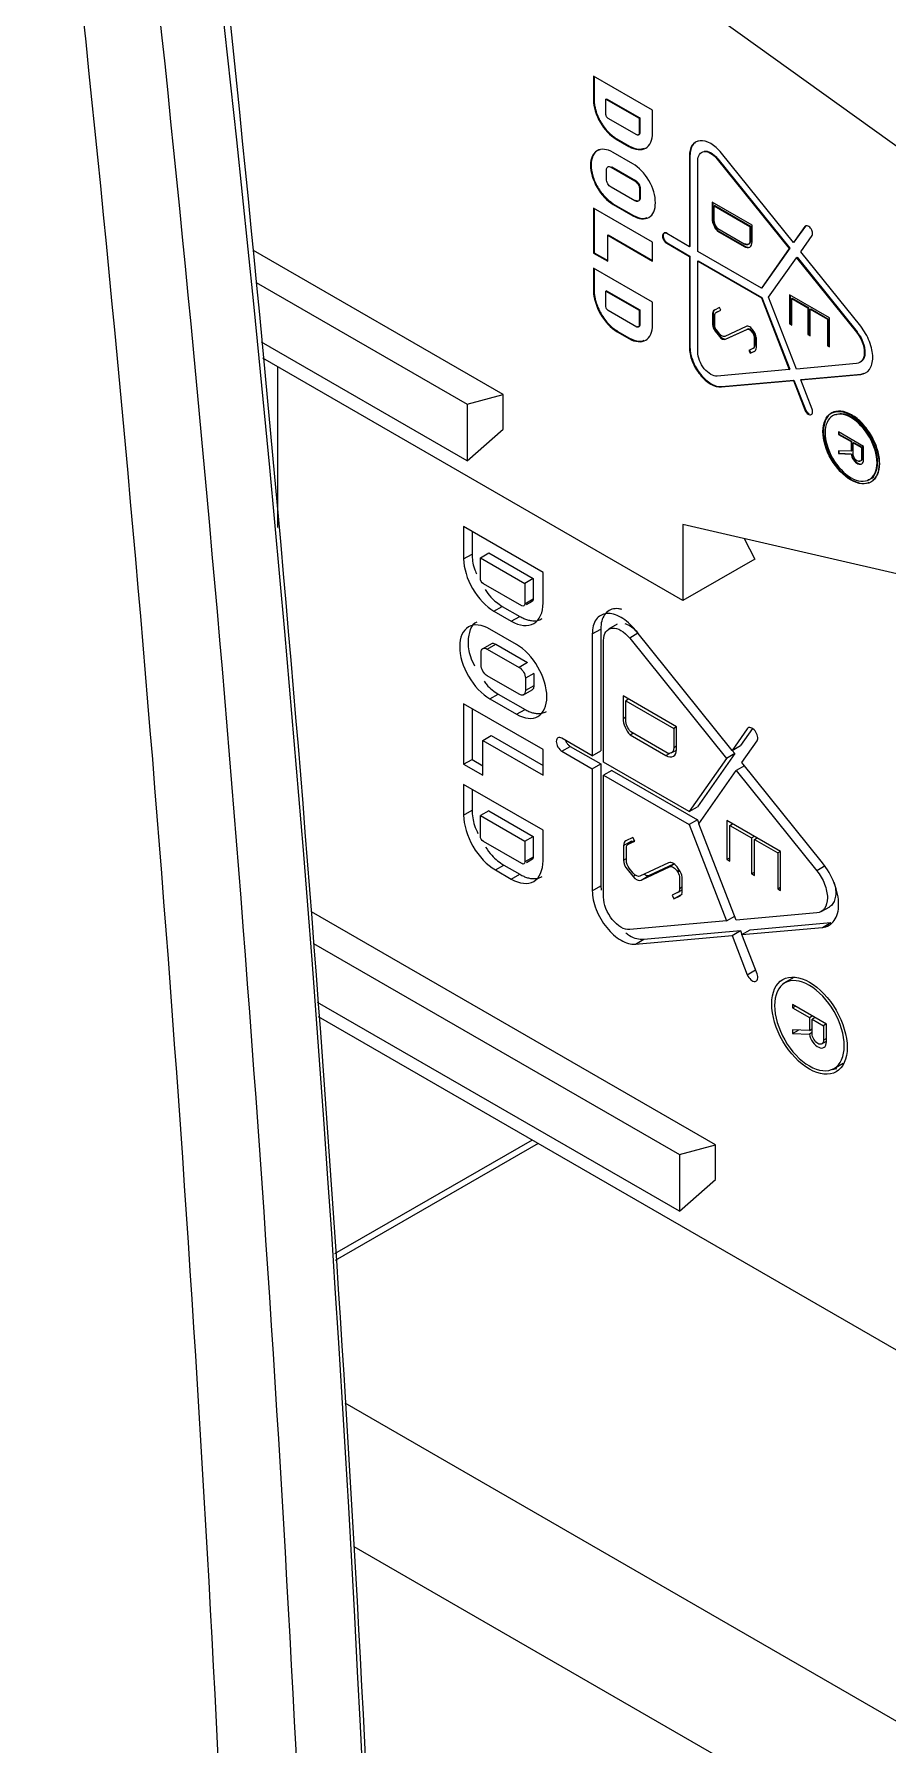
# Model space of a CAD drawing. Header units: millimetres. Extents: x 0 to 432, y 0 to 279.
# Drawn here: x 380.71 to 390.78, y 219.32 to 239.52 of the extents above; entities that cross this region are included whole.
import ezdxf

# ---------------------------------------------------------------- set-up
doc = ezdxf.new("R2010")
doc.units = ezdxf.units.MM

msp = doc.modelspace()

# ---------------------------------------------------------------- linework, layer by layer
for p, q in [((386.878, 241.08), (391.192, 237.979)), ((388.005, 238.624), (387.307, 239.027)), ((387.307, 239.027), (387.307, 238.744)), ((387.315, 239.023), (387.315, 238.748)), ((387.307, 238.744), (387.315, 238.748)), ((387.454, 238.753), (387.461, 238.758)), ((387.454, 238.753), (387.845, 238.528)), ((387.454, 238.572), (387.454, 238.753)), ((387.461, 238.758), (387.852, 238.532)), ((388.005, 238.356), (388.005, 238.624)), ((387.818, 238.331), (387.48, 238.526)), ((387.852, 238.532), (387.845, 238.528)), ((387.845, 238.528), (387.845, 238.346)), ((387.852, 238.35), (387.845, 238.346)), ((387.852, 238.532), (387.852, 238.35)), ((387.573, 238.283), (387.581, 238.287)), ((387.573, 238.283), (387.726, 238.195)), ((387.581, 238.287), (387.733, 238.199)), ((387.726, 238.195), (387.733, 238.199)), ((387.515, 237.951), (387.522, 237.955)), ((387.515, 237.951), (387.795, 237.789)), ((387.522, 237.955), (387.802, 237.793)), ((387.772, 237.991), (387.538, 238.126)), ((388.438, 238.083), (388.445, 238.088)), ((388.438, 238.083), (388.438, 237.012)), ((388.445, 238.088), (388.445, 237.016)), ((388.537, 236.955), (388.537, 238.026)), ((388.773, 238.051), (388.766, 238.047)), ((388.766, 238.047), (389.617, 236.989)), ((388.773, 238.051), (389.624, 236.993)), ((389.666, 237.06), (388.816, 238.117)), ((387.46, 237.81), (387.46, 237.919)), ((387.802, 237.793), (387.795, 237.789)), ((387.795, 237.553), (387.515, 237.714)), ((387.858, 237.697), (387.85, 237.693)), ((387.85, 237.693), (387.85, 237.585)), ((387.858, 237.589), (387.85, 237.585)), ((387.858, 237.697), (387.858, 237.589)), ((389.178, 237.266), (388.708, 237.538)), ((388.708, 237.538), (388.708, 237.339)), ((388.715, 237.534), (388.715, 237.343)), ((388.005, 237.065), (387.307, 237.468)), ((387.307, 237.468), (387.307, 236.937)), ((387.315, 237.464), (387.315, 236.941)), ((387.538, 237.512), (387.545, 237.516)), ((387.538, 237.512), (387.772, 237.377)), ((387.545, 237.516), (387.78, 237.381)), ((387.772, 237.377), (387.78, 237.381)), ((388.708, 237.339), (388.715, 237.343)), ((388.739, 237.499), (388.732, 237.495)), ((388.732, 237.325), (388.732, 237.495)), ((388.732, 237.495), (389.153, 237.252)), ((388.739, 237.499), (389.16, 237.256)), ((387.475, 237.147), (387.482, 237.151)), ((387.475, 236.84), (387.475, 237.147)), ((387.475, 237.147), (388.005, 236.841)), ((387.482, 237.151), (388.005, 236.849)), ((388.438, 237.012), (388.171, 237.166)), ((388.77, 237.196), (388.777, 237.2)), ((388.77, 237.196), (389.084, 237.014)), ((389.084, 237.042), (388.775, 237.221)), ((388.777, 237.2), (389.092, 237.018)), ((389.16, 237.256), (389.153, 237.252)), ((389.153, 237.252), (389.153, 237.082)), ((389.16, 237.256), (389.16, 237.086)), ((389.178, 237.068), (389.178, 237.266)), ((389.8, 237.25), (389.666, 237.06)), ((389.807, 237.254), (389.673, 237.064)), ((389.752, 236.953), (389.886, 237.143)), ((389.8, 237.25), (389.807, 237.254)), ((386.242, 235.266), (383.295, 236.967)), ((387.307, 236.937), (387.315, 236.941)), ((387.307, 236.937), (387.475, 236.84)), ((387.315, 236.941), (387.475, 236.848)), ((388.005, 236.841), (388.005, 237.065)), ((388.171, 237.052), (388.178, 237.056)), ((388.171, 237.052), (388.438, 236.898)), ((388.178, 237.056), (388.445, 236.902)), ((388.438, 237.012), (388.445, 237.016)), ((389.288, 236.521), (388.537, 236.955)), ((389.084, 237.014), (389.092, 237.018)), ((389.16, 237.086), (389.153, 237.082)), ((389.617, 236.989), (389.288, 236.521)), ((389.624, 236.993), (389.295, 236.525)), ((389.624, 236.993), (389.617, 236.989)), ((389.666, 237.06), (389.673, 237.064)), ((390.46, 236.072), (389.752, 236.953)), ((388.005, 236.357), (387.307, 236.76)), ((387.307, 236.76), (387.307, 236.491)), ((387.315, 236.755), (387.315, 236.495)), ((388.438, 236.898), (388.445, 236.902)), ((388.438, 236.898), (388.438, 235.826)), ((388.445, 236.902), (388.445, 235.83)), ((388.544, 236.844), (388.537, 236.84)), ((388.537, 235.769), (388.537, 236.84)), ((388.537, 236.84), (389.288, 236.407)), ((388.544, 236.844), (389.295, 236.411)), ((389.373, 236.415), (389.702, 236.882)), ((389.709, 236.887), (389.702, 236.882)), ((389.702, 236.882), (390.411, 236.001)), ((389.709, 236.887), (390.418, 236.005)), ((383.328, 236.589), (385.818, 235.152)), ((389.288, 236.521), (389.295, 236.525)), ((387.307, 236.491), (387.315, 236.495)), ((387.461, 236.49), (387.454, 236.486)), ((387.454, 236.304), (387.454, 236.486)), ((387.454, 236.486), (387.845, 236.261)), ((387.461, 236.49), (387.852, 236.265)), ((388.005, 236.089), (388.005, 236.357)), ((389.295, 236.411), (389.288, 236.407)), ((389.288, 236.407), (389.617, 235.56)), ((389.295, 236.411), (389.624, 235.564)), ((389.702, 235.567), (389.373, 236.415)), ((390.092, 236.172), (389.621, 236.443)), ((389.621, 236.443), (389.621, 236.1)), ((389.628, 236.439), (389.628, 236.104)), ((389.646, 236.4), (389.653, 236.404)), ((389.646, 236.086), (389.646, 236.4)), ((389.646, 236.4), (389.838, 236.289)), ((389.653, 236.404), (389.845, 236.294)), ((387.818, 236.063), (387.48, 236.258)), ((387.845, 236.261), (387.852, 236.265)), ((387.845, 236.261), (387.845, 236.079)), ((387.852, 236.265), (387.852, 236.083)), ((388.712, 236.222), (388.719, 236.226)), ((388.712, 236.222), (388.712, 236.094)), ((388.719, 236.226), (388.719, 236.099)), ((388.794, 236.292), (388.733, 236.263)), ((388.737, 236.088), (388.737, 236.201)), ((388.753, 236.234), (388.81, 236.261)), ((388.753, 236.234), (388.76, 236.239)), ((388.76, 236.239), (388.81, 236.262)), ((388.81, 236.261), (388.794, 236.292)), ((389.838, 236.289), (389.845, 236.294)), ((389.838, 236.289), (389.838, 235.975)), ((389.845, 236.294), (389.845, 235.979)), ((389.863, 236.275), (389.87, 236.279)), ((389.863, 236.275), (390.067, 236.157)), ((389.863, 235.961), (389.863, 236.275)), ((389.87, 236.279), (390.074, 236.161)), ((390.074, 236.161), (390.067, 236.157)), ((390.067, 236.157), (390.067, 235.843)), ((390.074, 236.161), (390.074, 235.847)), ((390.092, 235.829), (390.092, 236.172)), ((387.586, 236.008), (387.594, 236.012)), ((387.586, 236.008), (387.726, 235.927)), ((387.594, 236.012), (387.733, 235.932)), ((387.726, 235.927), (387.733, 235.932)), ((387.852, 236.083), (387.845, 236.079)), ((388.712, 236.094), (388.719, 236.099)), ((388.743, 236.015), (388.75, 236.019)), ((388.743, 236.015), (388.793, 235.952)), ((388.75, 236.019), (388.8, 235.956)), ((388.798, 235.98), (388.762, 236.025)), ((388.793, 235.952), (388.8, 235.956)), ((389.109, 236.07), (388.856, 235.953)), ((388.866, 235.919), (389.117, 236.035)), ((388.866, 235.919), (388.873, 235.923)), ((388.873, 235.923), (389.124, 236.04)), ((389.124, 236.04), (389.117, 236.035)), ((389.184, 235.996), (389.191, 236)), ((389.184, 235.996), (389.188, 235.989)), ((389.195, 235.993), (389.188, 235.989)), ((389.191, 236), (389.195, 235.993)), ((389.209, 235.993), (389.192, 236.021)), ((389.204, 235.938), (389.211, 235.942)), ((389.204, 235.938), (389.204, 235.841)), ((389.211, 235.942), (389.211, 235.846)), ((389.229, 235.821), (389.229, 235.93)), ((389.621, 236.1), (389.628, 236.104)), ((389.621, 236.1), (389.646, 236.086)), ((389.628, 236.104), (389.646, 236.094)), ((389.838, 235.975), (389.845, 235.979)), ((389.838, 235.975), (389.863, 235.961)), ((389.845, 235.979), (389.863, 235.969)), ((390.418, 236.005), (390.411, 236.001)), ((385.818, 234.483), (383.39, 235.884)), ((388.438, 235.826), (388.445, 235.83)), ((389.188, 235.809), (389.139, 235.785)), ((389.139, 235.785), (389.156, 235.754)), ((389.147, 235.789), (389.163, 235.758)), ((389.156, 235.754), (389.209, 235.78)), ((389.156, 235.754), (389.163, 235.758)), ((389.163, 235.758), (389.216, 235.784)), ((389.211, 235.846), (389.204, 235.841)), ((389.209, 235.78), (389.216, 235.784)), ((390.067, 235.843), (390.074, 235.847)), ((390.067, 235.843), (390.092, 235.829)), ((390.074, 235.847), (390.092, 235.837)), ((388.363, 232.833), (383.407, 235.695)), ((383.583, 233.696), (383.583, 235.593)), ((389.617, 235.56), (388.766, 235.484)), ((389.617, 235.56), (389.624, 235.564)), ((390.411, 235.631), (389.702, 235.567)), ((390.467, 235.507), (390.502, 235.518)), ((388.816, 235.356), (389.666, 235.432)), ((388.816, 235.356), (388.823, 235.36)), ((388.823, 235.36), (389.673, 235.436)), ((389.666, 235.432), (389.673, 235.436)), ((389.666, 235.432), (389.8, 235.087)), ((389.673, 235.436), (389.807, 235.091)), ((389.752, 235.44), (390.46, 235.503)), ((389.752, 235.44), (389.759, 235.444)), ((389.886, 235.095), (389.752, 235.44)), ((389.759, 235.444), (390.467, 235.507)), ((390.46, 235.503), (390.467, 235.507)), ((385.818, 235.152), (386.242, 235.266)), ((385.818, 235.152), (385.818, 234.483)), ((386.242, 234.859), (386.242, 235.266)), ((389.8, 235.087), (389.807, 235.091)), ((385.818, 234.483), (386.242, 234.859)), ((390.494, 234.653), (390.197, 234.824)), ((390.197, 234.824), (390.197, 234.796)), ((390.197, 234.796), (390.204, 234.8)), ((390.197, 234.796), (390.346, 234.71)), ((390.204, 234.82), (390.204, 234.8)), ((390.204, 234.8), (390.353, 234.714)), ((390.346, 234.71), (390.353, 234.714)), ((390.346, 234.71), (390.346, 234.596)), ((390.353, 234.714), (390.353, 234.6)), ((390.377, 234.7), (390.37, 234.696)), ((390.377, 234.7), (390.476, 234.643)), ((390.346, 234.596), (390.197, 234.602)), ((390.197, 234.602), (390.197, 234.57)), ((390.197, 234.57), (390.204, 234.574)), ((390.197, 234.57), (390.346, 234.564)), ((390.204, 234.601), (390.204, 234.574)), ((390.204, 234.574), (390.353, 234.568)), ((390.346, 234.596), (390.353, 234.6)), ((390.353, 234.568), (390.346, 234.564)), ((390.37, 234.568), (390.37, 234.696)), ((390.37, 234.696), (390.469, 234.639)), ((390.476, 234.643), (390.469, 234.639)), ((390.469, 234.639), (390.469, 234.511)), ((390.476, 234.515), (390.469, 234.511)), ((390.476, 234.643), (390.476, 234.515)), ((390.494, 234.496), (390.494, 234.653)), ((386.712, 233.166), (385.775, 233.707)), ((385.775, 233.707), (385.775, 233.326)), ((391.192, 233.08), (388.363, 233.732)), ((388.363, 233.732), (388.363, 232.833)), ((385.874, 233.649), (385.874, 233.383)), ((389.084, 233.565), (389.212, 233.323)), ((385.775, 233.326), (385.874, 233.383)), ((385.972, 233.339), (386.071, 233.396)), ((385.972, 233.339), (386.497, 233.036)), ((385.972, 233.095), (385.972, 233.339)), ((386.071, 233.396), (386.596, 233.094)), ((389.212, 233.323), (388.363, 232.833)), ((386.596, 233.094), (386.497, 233.036)), ((386.596, 233.094), (386.596, 232.849)), ((386.712, 232.805), (386.712, 233.166)), ((386.461, 232.772), (386.008, 233.033)), ((386.497, 233.036), (386.497, 232.792)), ((386.132, 232.708), (386.231, 232.765)), ((386.132, 232.708), (386.337, 232.589)), ((386.231, 232.765), (386.436, 232.646)), ((386.596, 232.849), (386.497, 232.792)), ((386.517, 232.787), (386.586, 232.827)), ((386.4, 232.315), (386.085, 232.497)), ((386.337, 232.589), (386.436, 232.646)), ((387.293, 232.44), (387.392, 232.497)), ((387.392, 232.497), (387.392, 231.058)), ((387.586, 232.553), (387.486, 232.495)), ((388.943, 231.065), (387.801, 232.485)), ((386.102, 232.324), (386, 232.265)), ((386.054, 232.261), (386.153, 232.318)), ((386.153, 232.318), (386.529, 232.101)), ((387.293, 232.44), (387.293, 231.001)), ((387.426, 230.924), (387.426, 232.363)), ((387.832, 232.447), (387.734, 232.39)), ((387.734, 232.39), (388.876, 230.97)), ((385.98, 232.072), (385.98, 232.218)), ((386.054, 232.261), (386.43, 232.044)), ((386.529, 232.101), (386.43, 232.044)), ((386.43, 231.727), (386.054, 231.944)), ((386.603, 231.973), (386.504, 231.916)), ((386.504, 231.916), (386.504, 231.77)), ((386.603, 231.973), (386.603, 231.827)), ((386.085, 231.673), (386.184, 231.73)), ((386.085, 231.673), (386.4, 231.491)), ((386.184, 231.73), (386.499, 231.548)), ((386.481, 231.721), (386.583, 231.78)), ((386.603, 231.827), (386.504, 231.77)), ((388.287, 231.343), (387.656, 231.707)), ((387.656, 231.707), (387.656, 231.44)), ((386.712, 231.073), (385.775, 231.613)), ((385.775, 231.613), (385.775, 230.9)), ((385.874, 231.556), (385.874, 230.957)), ((386.4, 231.491), (386.499, 231.548)), ((387.722, 231.669), (387.689, 231.649)), ((387.689, 231.421), (387.689, 231.649)), ((387.689, 231.649), (388.254, 231.323)), ((387.656, 231.44), (387.689, 231.459)), ((388.162, 231.042), (387.746, 231.282)), ((388.287, 231.343), (388.254, 231.323)), ((388.254, 231.323), (388.254, 231.095)), ((388.287, 231.076), (388.287, 231.343)), ((389.122, 231.32), (388.943, 231.065)), ((389.183, 231.323), (389.041, 231.122)), ((386, 231.182), (386.099, 231.239)), ((386, 230.77), (386, 231.182)), ((386, 231.182), (386.712, 230.771)), ((386.099, 231.239), (386.712, 230.886)), ((386.712, 230.771), (386.712, 231.073)), ((387.293, 231.001), (386.934, 231.208)), ((386.934, 231.054), (387.033, 231.111)), ((387.033, 231.111), (387.392, 230.904)), ((387.739, 231.247), (387.772, 231.266)), ((387.739, 231.247), (388.162, 231.003)), ((388.225, 231.034), (388.286, 231.069)), ((388.287, 231.114), (388.254, 231.095)), ((388.943, 231.065), (389.041, 231.122)), ((388.944, 231.065), (388.975, 231.027)), ((389.058, 230.921), (389.237, 231.177)), ((385.775, 230.9), (385.874, 230.957)), ((385.775, 230.9), (386, 230.77)), ((385.874, 230.957), (386, 230.884)), ((386.934, 231.054), (387.293, 230.847)), ((387.293, 231.001), (387.392, 231.058)), ((387.293, 230.847), (387.392, 230.904)), ((387.392, 230.904), (387.392, 229.465)), ((388.435, 230.342), (387.426, 230.924)), ((388.162, 231.003), (388.212, 231.032)), ((388.876, 230.97), (388.435, 230.342)), ((388.975, 231.027), (388.533, 230.399)), ((388.975, 231.027), (388.876, 230.97)), ((389.089, 230.883), (388.991, 230.827)), ((390.009, 229.738), (389.058, 230.921)), ((386.712, 230.121), (385.775, 230.662)), ((385.775, 230.662), (385.775, 230.301)), ((387.293, 230.847), (387.293, 229.408)), ((387.525, 230.827), (387.426, 230.77)), ((387.426, 229.331), (387.426, 230.77)), ((387.426, 230.77), (388.435, 230.188)), ((387.525, 230.827), (388.533, 230.245)), ((388.55, 230.199), (388.991, 230.827)), ((388.991, 230.827), (389.942, 229.644)), ((385.874, 230.605), (385.874, 230.359)), ((385.775, 230.301), (385.874, 230.359)), ((386.071, 230.352), (385.972, 230.295)), ((385.972, 230.05), (385.972, 230.295)), ((385.972, 230.295), (386.497, 229.992)), ((386.071, 230.352), (386.596, 230.049)), ((388.435, 230.342), (388.533, 230.399)), ((386.712, 229.761), (386.712, 230.121)), ((388.533, 230.245), (388.435, 230.188)), ((388.435, 230.188), (388.876, 229.05)), ((388.533, 230.245), (388.551, 230.2)), ((388.991, 229.061), (388.55, 230.199)), ((389.514, 229.872), (388.882, 230.237)), ((388.882, 230.237), (388.882, 229.777)), ((388.915, 230.179), (388.948, 230.199)), ((388.915, 229.757), (388.915, 230.179)), ((388.915, 230.179), (389.173, 230.031)), ((386.461, 229.727), (386.008, 229.988)), ((386.497, 229.992), (386.596, 230.049)), ((386.497, 229.992), (386.497, 229.747)), ((386.596, 230.049), (386.596, 229.805)), ((387.662, 229.94), (387.76, 229.997)), ((387.662, 229.94), (387.662, 229.769)), ((387.771, 230.034), (387.689, 229.995)), ((387.695, 229.761), (387.695, 229.912)), ((387.717, 229.957), (387.79, 229.999)), ((387.717, 229.957), (387.794, 229.992)), ((387.76, 229.997), (387.76, 229.982)), ((387.794, 229.992), (387.771, 230.034)), ((389.173, 230.031), (389.206, 230.05)), ((389.173, 230.031), (389.173, 229.608)), ((389.206, 230.011), (389.24, 230.031)), ((389.206, 230.011), (389.481, 229.853)), ((389.206, 229.589), (389.206, 230.011)), ((389.514, 229.872), (389.481, 229.853)), ((389.481, 229.853), (389.481, 229.431)), ((389.514, 229.412), (389.514, 229.872)), ((386.15, 229.653), (386.249, 229.71)), ((386.15, 229.653), (386.337, 229.544)), ((386.249, 229.71), (386.436, 229.602)), ((386.596, 229.805), (386.497, 229.747)), ((386.517, 229.742), (386.586, 229.782)), ((387.662, 229.769), (387.695, 229.788)), ((387.703, 229.662), (387.771, 229.578)), ((387.777, 229.614), (387.728, 229.675)), ((388.194, 229.736), (387.854, 229.579)), ((387.868, 229.533), (388.205, 229.689)), ((387.967, 229.59), (388.256, 229.724)), ((388.26, 229.721), (388.205, 229.689)), ((388.329, 229.633), (388.306, 229.67)), ((388.882, 229.777), (388.915, 229.796)), ((388.882, 229.777), (388.915, 229.757)), ((390.041, 229.701), (389.942, 229.644)), ((386.337, 229.544), (386.436, 229.602)), ((387.293, 229.408), (387.392, 229.465)), ((387.392, 229.465), (387.398, 229.413)), ((387.771, 229.578), (387.798, 229.593)), ((387.868, 229.533), (387.967, 229.59)), ((388.295, 229.637), (388.318, 229.65)), ((388.295, 229.637), (388.301, 229.627)), ((388.324, 229.64), (388.301, 229.627)), ((388.322, 229.558), (388.322, 229.429)), ((388.355, 229.401), (388.355, 229.548)), ((389.173, 229.608), (389.206, 229.628)), ((389.173, 229.608), (389.206, 229.589)), ((389.481, 229.431), (389.514, 229.45)), ((388.3, 229.385), (388.235, 229.353)), ((388.235, 229.353), (388.257, 229.312)), ((388.257, 229.312), (388.356, 229.369)), ((388.257, 229.312), (388.328, 229.346)), ((388.3, 229.385), (388.355, 229.416)), ((388.355, 229.448), (388.322, 229.429)), ((389.481, 229.431), (389.514, 229.412)), ((388.745, 226.406), (383.978, 229.158)), ((388.876, 229.05), (387.734, 228.948)), ((388.876, 229.05), (388.973, 229.107)), ((389.942, 229.146), (388.991, 229.061)), ((389.993, 229.161), (390.094, 229.219)), ((387.801, 228.777), (388.943, 228.879)), ((387.9, 228.834), (389.041, 228.936)), ((388.943, 228.879), (389.041, 228.936)), ((388.943, 228.879), (389.122, 228.416)), ((389.041, 228.936), (389.059, 228.89)), ((389.058, 228.889), (390.009, 228.974)), ((389.058, 228.889), (389.156, 228.946)), ((389.237, 228.426), (389.058, 228.889)), ((389.156, 228.946), (390.108, 229.031)), ((390.009, 228.974), (390.108, 229.031)), ((384.004, 228.785), (388.321, 226.293)), ((387.801, 228.777), (387.9, 228.834)), ((389.122, 228.416), (389.219, 228.472)), ((389.672, 228.381), (389.555, 228.314)), ((388.321, 225.623), (384.051, 228.088)), ((390.055, 227.833), (389.656, 228.063)), ((389.656, 228.063), (389.656, 228.025)), ((389.656, 228.025), (389.689, 228.044)), ((398.008, 219.867), (384.063, 227.918)), ((389.656, 228.025), (389.855, 227.91)), ((389.855, 227.91), (389.889, 227.929)), ((389.855, 227.91), (389.855, 227.756)), ((389.921, 227.91), (389.888, 227.891)), ((389.888, 227.718), (389.888, 227.891)), ((389.888, 227.891), (390.021, 227.814)), ((390.054, 227.834), (390.021, 227.814)), ((390.055, 227.622), (390.055, 227.833)), ((389.855, 227.756), (389.656, 227.764)), ((389.656, 227.764), (389.656, 227.722)), ((389.656, 227.722), (389.725, 227.761)), ((389.656, 227.722), (389.855, 227.714)), ((389.855, 227.756), (389.888, 227.775)), ((389.888, 227.733), (389.855, 227.714)), ((389.885, 227.774), (389.888, 227.774)), ((390.021, 227.814), (390.021, 227.642)), ((390.055, 227.661), (390.021, 227.642)), ((390, 227.598), (390.055, 227.63)), ((390.125, 227.297), (390.179, 227.308)), ((390.138, 227.304), (390.254, 227.371)), ((386.582, 226.464), (384.252, 225.119)), ((386.653, 226.422), (384.258, 225.04)), ((388.321, 226.293), (388.745, 226.406)), ((388.321, 226.293), (388.321, 225.623)), ((388.745, 225.999), (388.745, 226.406)), ((388.321, 225.623), (388.745, 225.999)), ((384.372, 223.359), (403.152, 212.517)), ((402.445, 211.293), (384.483, 221.662))]:
    msp.add_line(p, q)
msp.add_arc((55.8, 203.36), 329.154, 352.78216, 7.21784)
for points, knots in [([(380.708, 244.897), (382.433, 230.276), (383.3, 216.007), (383.3, 188.468), (382.433, 175.2), (380.708, 162.572)], [0, 0, 0, 0, 0.5, 0.5, 1, 1, 1, 1]), ([(381.642, 162.061), (383.373, 174.731), (384.244, 188.042), (384.244, 215.67), (383.373, 229.986), (381.642, 244.654)], [0, 0, 0, 0, 0.5, 0.5, 1, 1, 1, 1]), ([(382.452, 162.066), (384.185, 174.753), (385.057, 188.084), (385.057, 215.751), (384.185, 230.088), (382.452, 244.777)], [0, 0, 0, 0, 0.5, 0.5, 1, 1, 1, 1]), ([(387.307, 238.744), (387.307, 238.663), (387.336, 238.567), (387.435, 238.396), (387.504, 238.323), (387.573, 238.283)], [0, 0, 0, 0, 0.5, 0.5, 1, 1, 1, 1]), ([(387.315, 238.748), (387.315, 238.735), (387.316, 238.709), (387.322, 238.667), (387.34, 238.592), (387.377, 238.506), (387.433, 238.421), (387.481, 238.366), (387.53, 238.319), (387.564, 238.298), (387.581, 238.287)], [0, 0, 0, 0, 0.079707, 0.159443, 0.240461, 0.499378, 0.628029, 0.75968, 0.879115, 1, 1, 1, 1]), ([(387.726, 238.195), (387.799, 238.153), (387.872, 238.146), (387.975, 238.205), (388.005, 238.272), (388.005, 238.356)], [0, 0, 0, 0, 0.5, 0.5, 1, 1, 1, 1]), ([(387.852, 238.35), (387.851, 238.346), (387.851, 238.339), (387.844, 238.332), (387.836, 238.33), (387.829, 238.333), (387.825, 238.335)], [0, 0, 0, 0, 0.249339, 0.499529, 0.744372, 1, 1, 1, 1]), ([(387.538, 238.126), (387.468, 238.167), (387.399, 238.173), (387.301, 238.117), (387.272, 238.053), (387.272, 237.892), (387.301, 237.796), (387.399, 237.625), (387.468, 237.552), (387.538, 237.512)], [0, 0, 0, 0, 0.25, 0.25, 0.5, 0.5, 0.75, 0.75, 1, 1, 1, 1]), ([(387.383, 238.154), (387.374, 238.153), (387.335, 238.148), (387.294, 238.087), (387.272, 237.982), (387.293, 237.848), (387.352, 237.713), (387.441, 237.591), (387.51, 237.541), (387.545, 237.516)], [0, 0, 0, 0, 0.046996, 0.205829, 0.364663, 0.523497, 0.682333, 0.841167, 1, 1, 1, 1]), ([(387.733, 238.199), (387.77, 238.181), (387.834, 238.151), (387.884, 238.168), (387.905, 238.175)], [0, 0, 0, 0, 0.582103, 1, 1, 1, 1]), ([(388.816, 238.117), (388.778, 238.165), (388.734, 238.204), (388.646, 238.254), (388.602, 238.266), (388.526, 238.259), (388.494, 238.241), (388.45, 238.178), (388.438, 238.134), (388.438, 238.083)], [0, 0, 0, 0, 0.25, 0.25, 0.5, 0.5, 0.75, 0.75, 1, 1, 1, 1]), ([(388.543, 238.258), (388.535, 238.256), (388.509, 238.25), (388.477, 238.216), (388.45, 238.161), (388.447, 238.112), (388.445, 238.088)], [0, 0, 0, 0, 0.134649, 0.423103, 0.711555, 1, 1, 1, 1]), ([(388.537, 238.026), (388.537, 238.088), (388.567, 238.131), (388.66, 238.139), (388.72, 238.104), (388.766, 238.047)], [0, 0, 0, 0, 0.5, 0.5, 1, 1, 1, 1]), ([(388.613, 238.137), (388.616, 238.138), (388.628, 238.142), (388.657, 238.137), (388.697, 238.121), (388.737, 238.092), (388.761, 238.065), (388.773, 238.051)], [0, 0, 0, 0, 0.054615, 0.290965, 0.52731, 0.76365, 1, 1, 1, 1]), ([(387.46, 237.919), (387.46, 237.935), (387.466, 237.949), (387.486, 237.96), (387.5, 237.959), (387.515, 237.951)], [0, 0, 0, 0, 0.5, 0.5, 1, 1, 1, 1]), ([(387.772, 237.377), (387.842, 237.337), (387.911, 237.33), (388.01, 237.387), (388.038, 237.45), (388.038, 237.611), (388.01, 237.707), (387.911, 237.878), (387.842, 237.951), (387.772, 237.991)], [0, 0, 0, 0, 0.25, 0.25, 0.5, 0.5, 0.75, 0.75, 1, 1, 1, 1]), ([(387.515, 237.714), (387.5, 237.723), (387.486, 237.738), (387.466, 237.773), (387.46, 237.793), (387.46, 237.81)], [0, 0, 0, 0, 0.5, 0.5, 1, 1, 1, 1]), ([(387.795, 237.789), (387.81, 237.78), (387.824, 237.765), (387.844, 237.73), (387.85, 237.71), (387.85, 237.693)], [0, 0, 0, 0, 0.5, 0.5, 1, 1, 1, 1]), ([(387.802, 237.793), (387.807, 237.79), (387.817, 237.784), (387.83, 237.769), (387.844, 237.749), (387.855, 237.724), (387.857, 237.706), (387.858, 237.697)], [0, 0, 0, 0, 0.167535, 0.330448, 0.500633, 0.74883, 1, 1, 1, 1]), ([(387.85, 237.585), (387.85, 237.568), (387.844, 237.555), (387.824, 237.543), (387.81, 237.544), (387.795, 237.553)], [0, 0, 0, 0, 0.5, 0.5, 1, 1, 1, 1]), ([(387.858, 237.589), (387.857, 237.583), (387.857, 237.573), (387.851, 237.56), (387.84, 237.551), (387.824, 237.547), (387.81, 237.553), (387.802, 237.557)], [0, 0, 0, 0, 0.167535, 0.330448, 0.500633, 0.74883, 1, 1, 1, 1]), ([(387.78, 237.381), (387.815, 237.364), (387.876, 237.335), (387.923, 237.351), (387.942, 237.357)], [0, 0, 0, 0, 0.586812, 1, 1, 1, 1]), ([(388.715, 237.343), (388.715, 237.335), (388.716, 237.32), (388.722, 237.294), (388.733, 237.265), (388.75, 237.231), (388.768, 237.21), (388.777, 237.2)], [0, 0, 0, 0, 0.166591, 0.331233, 0.500362, 0.74877, 1, 1, 1, 1]), ([(388.171, 237.166), (388.158, 237.174), (388.145, 237.175), (388.126, 237.164), (388.121, 237.153), (388.121, 237.123), (388.126, 237.105), (388.145, 237.073), (388.158, 237.059), (388.171, 237.052)], [0, 0, 0, 0, 0.25, 0.25, 0.5, 0.5, 0.75, 0.75, 1, 1, 1, 1]), ([(388.178, 237.17), (388.171, 237.173), (388.158, 237.179), (388.136, 237.174), (388.123, 237.145), (388.136, 237.1), (388.158, 237.07), (388.171, 237.061), (388.178, 237.056)], [0, 0, 0, 0, 0.125426, 0.252486, 0.499861, 0.747237, 0.872817, 1, 1, 1, 1]), ([(389.886, 237.143), (389.892, 237.152), (389.894, 237.167), (389.887, 237.2), (389.879, 237.218), (389.856, 237.246), (389.842, 237.256), (389.817, 237.262), (389.806, 237.259), (389.8, 237.25)], [0, 0, 0, 0, 0.25, 0.25, 0.5, 0.5, 0.75, 0.75, 1, 1, 1, 1]), ([(389.153, 237.082), (389.153, 237.061), (389.146, 237.045), (389.12, 237.03), (389.102, 237.032), (389.084, 237.042)], [0, 0, 0, 0, 0.5, 0.5, 1, 1, 1, 1]), ([(389.084, 237.014), (389.109, 237), (389.133, 236.997), (389.168, 237.017), (389.178, 237.04), (389.178, 237.068)], [0, 0, 0, 0, 0.5, 0.5, 1, 1, 1, 1]), ([(389.16, 237.086), (389.16, 237.079), (389.159, 237.066), (389.152, 237.051), (389.139, 237.039), (389.119, 237.034), (389.101, 237.042), (389.092, 237.046)], [0, 0, 0, 0, 0.167535, 0.330448, 0.500633, 0.74883, 1, 1, 1, 1]), ([(389.092, 237.018), (389.104, 237.011), (389.119, 237.003), (389.13, 237.006), (389.132, 237.006)], [0, 0, 0, 0, 0.865583, 1, 1, 1, 1]), ([(387.307, 236.491), (387.307, 236.407), (387.338, 236.306), (387.441, 236.127), (387.513, 236.05), (387.586, 236.008)], [0, 0, 0, 0, 0.5, 0.5, 1, 1, 1, 1]), ([(387.315, 236.495), (387.315, 236.482), (387.316, 236.454), (387.323, 236.411), (387.341, 236.333), (387.38, 236.242), (387.439, 236.152), (387.489, 236.094), (387.541, 236.046), (387.576, 236.023), (387.594, 236.012)], [0, 0, 0, 0, 0.079707, 0.159443, 0.240461, 0.499378, 0.628029, 0.75968, 0.879115, 1, 1, 1, 1]), ([(387.726, 235.927), (387.799, 235.885), (387.872, 235.878), (387.975, 235.938), (388.005, 236.004), (388.005, 236.089)], [0, 0, 0, 0, 0.5, 0.5, 1, 1, 1, 1]), ([(387.733, 235.932), (387.77, 235.914), (387.834, 235.884), (387.884, 235.9), (387.905, 235.907)], [0, 0, 0, 0, 0.582075, 1, 1, 1, 1]), ([(387.852, 236.083), (387.851, 236.079), (387.851, 236.071), (387.844, 236.065), (387.836, 236.063), (387.829, 236.066), (387.825, 236.067)], [0, 0, 0, 0, 0.249339, 0.499529, 0.744372, 1, 1, 1, 1]), ([(388.719, 236.099), (388.72, 236.092), (388.72, 236.079), (388.727, 236.058), (388.737, 236.037), (388.746, 236.025), (388.75, 236.019)], [0, 0, 0, 0, 0.2485268, 0.4998989, 0.7485553, 1, 1, 1, 1]), ([(388.8, 235.956), (388.806, 235.95), (388.818, 235.937), (388.838, 235.925), (388.857, 235.919), (388.868, 235.922), (388.873, 235.923)], [0, 0, 0, 0, 0.2484689, 0.4998479, 0.7484974, 1, 1, 1, 1]), ([(389.192, 236.021), (389.181, 236.04), (389.166, 236.055), (389.135, 236.073), (389.12, 236.075), (389.109, 236.07)], [0, 0, 0, 0, 0.5, 0.5, 1, 1, 1, 1]), ([(390.411, 236.001), (390.467, 235.932), (390.503, 235.837), (390.503, 235.688), (390.467, 235.636), (390.411, 235.631)], [0, 0, 0, 0, 0.5, 0.5, 1, 1, 1, 1]), ([(390.418, 236.005), (390.431, 235.987), (390.458, 235.95), (390.487, 235.888), (390.506, 235.825), (390.513, 235.765), (390.506, 235.714), (390.493, 235.679), (390.479, 235.667), (390.475, 235.664)], [0, 0, 0, 0, 0.157077, 0.314151, 0.471227, 0.628303, 0.785378, 0.942454, 1, 1, 1, 1]), ([(390.46, 235.503), (390.503, 235.507), (390.539, 235.528), (390.589, 235.598), (390.602, 235.648), (390.602, 235.763), (390.589, 235.827), (390.539, 235.955), (390.503, 236.018), (390.46, 236.072)], [0, 0, 0, 0, 0.25, 0.25, 0.5, 0.5, 0.75, 0.75, 1, 1, 1, 1]), ([(388.438, 235.826), (388.438, 235.775), (388.45, 235.718), (388.494, 235.604), (388.526, 235.549), (388.602, 235.454), (388.646, 235.415), (388.734, 235.364), (388.778, 235.353), (388.816, 235.356)], [0, 0, 0, 0, 0.25, 0.25, 0.5, 0.5, 0.75, 0.75, 1, 1, 1, 1]), ([(388.445, 235.83), (388.446, 235.813), (388.447, 235.778), (388.459, 235.722), (388.481, 235.656), (388.516, 235.581), (388.569, 235.504), (388.631, 235.438), (388.696, 235.391), (388.763, 235.361), (388.803, 235.36), (388.823, 235.36)], [0, 0, 0, 0, 0.083169, 0.165733, 0.250241, 0.373743, 0.500145, 0.623643, 0.750043, 0.87428, 1, 1, 1, 1]), ([(388.766, 235.484), (388.72, 235.479), (388.66, 235.514), (388.567, 235.629), (388.537, 235.707), (388.537, 235.769)], [0, 0, 0, 0, 0.5, 0.5, 1, 1, 1, 1]), ([(389.8, 235.087), (389.806, 235.071), (389.817, 235.054), (389.842, 235.032), (389.856, 235.026), (389.879, 235.028), (389.887, 235.036), (389.894, 235.061), (389.892, 235.078), (389.886, 235.095)], [0, 0, 0, 0, 0.25, 0.25, 0.5, 0.5, 0.75, 0.75, 1, 1, 1, 1]), ([(389.807, 235.091), (389.811, 235.083), (389.819, 235.067), (389.836, 235.047), (389.848, 235.04), (389.853, 235.037)], [0, 0, 0, 0, 0.352303, 0.704612, 1, 1, 1, 1]), ([(390.346, 234.256), (390.433, 234.206), (390.519, 234.197), (390.642, 234.268), (390.677, 234.347), (390.677, 234.548), (390.642, 234.668), (390.519, 234.881), (390.433, 234.972), (390.259, 235.072), (390.173, 235.08), (390.05, 235.009), (390.014, 234.93), (390.014, 234.73), (390.05, 234.61), (390.173, 234.397), (390.259, 234.306), (390.346, 234.256)], [0, 0, 0, 0, 0.125, 0.125, 0.25, 0.25, 0.375, 0.375, 0.5, 0.5, 0.625, 0.625, 0.75, 0.75, 0.875, 0.875, 1, 1, 1, 1]), ([(390.604, 234.256), (390.625, 234.275), (390.672, 234.318), (390.692, 234.448), (390.667, 234.611), (390.593, 234.782), (390.483, 234.931), (390.353, 235.036), (390.223, 235.081), (390.112, 235.06), (390.038, 234.975), (390.013, 234.839), (390.038, 234.674), (390.112, 234.505), (390.223, 234.352), (390.309, 234.291), (390.353, 234.26)], [0, 0, 0, 0, 0.05545, 0.128107, 0.200765, 0.273423, 0.34608, 0.418738, 0.491396, 0.564054, 0.636712, 0.709369, 0.782026, 0.854684, 0.927342, 1, 1, 1, 1]), ([(390.346, 234.284), (390.265, 234.331), (390.186, 234.415), (390.072, 234.612), (390.039, 234.723), (390.039, 234.909), (390.072, 234.982), (390.186, 235.047), (390.265, 235.04), (390.426, 234.947), (390.506, 234.862), (390.62, 234.666), (390.653, 234.554), (390.653, 234.369), (390.62, 234.296), (390.506, 234.23), (390.426, 234.238), (390.346, 234.284)], [0, 0, 0, 0, 0.125, 0.125, 0.25, 0.25, 0.375, 0.375, 0.5, 0.5, 0.625, 0.625, 0.75, 0.75, 0.875, 0.875, 1, 1, 1, 1]), ([(390.544, 234.262), (390.553, 234.263), (390.596, 234.269), (390.642, 234.339), (390.668, 234.46), (390.644, 234.614), (390.576, 234.771), (390.473, 234.91), (390.353, 235.005), (390.241, 235.049), (390.185, 235.031), (390.161, 235.024)], [0, 0, 0, 0, 0.032044, 0.157045, 0.282043, 0.407045, 0.532046, 0.657045, 0.782045, 0.907045, 1, 1, 1, 1]), ([(390.346, 234.564), (390.349, 234.541), (390.36, 234.516), (390.39, 234.474), (390.409, 234.457), (390.445, 234.44), (390.463, 234.44), (390.487, 234.458), (390.494, 234.475), (390.494, 234.496)], [0, 0, 0, 0, 0.25, 0.25, 0.5, 0.5, 0.75, 0.75, 1, 1, 1, 1]), ([(390.353, 234.568), (390.356, 234.557), (390.361, 234.533), (390.381, 234.498), (390.406, 234.47), (390.431, 234.452), (390.446, 234.449), (390.452, 234.448)], [0, 0, 0, 0, 0.213005, 0.426014, 0.639026, 0.852032, 1, 1, 1, 1]), ([(390.469, 234.511), (390.469, 234.496), (390.463, 234.484), (390.445, 234.473), (390.432, 234.475), (390.406, 234.489), (390.393, 234.503), (390.375, 234.535), (390.37, 234.553), (390.37, 234.568)], [0, 0, 0, 0, 0.25, 0.25, 0.5, 0.5, 0.75, 0.75, 1, 1, 1, 1]), ([(390.476, 234.515), (390.475, 234.508), (390.474, 234.493), (390.462, 234.481), (390.448, 234.477), (390.437, 234.482), (390.433, 234.484)], [0, 0, 0, 0, 0.2728857, 0.5457625, 0.8186419, 1, 1, 1, 1]), ([(390.353, 234.26), (390.397, 234.239), (390.475, 234.202), (390.536, 234.223), (390.562, 234.232)], [0, 0, 0, 0, 0.567289, 1, 1, 1, 1]), ([(385.775, 233.326), (385.775, 233.218), (385.814, 233.089), (385.946, 232.86), (386.039, 232.761), (386.132, 232.708)], [0, 0, 0, 0, 0.5, 0.5, 1, 1, 1, 1]), ([(385.874, 233.383), (385.877, 233.326), (385.881, 233.25), (385.918, 233.17), (385.927, 233.15)], [0, 0, 0, 0, 0.749134, 1, 1, 1, 1]), ([(386.028, 232.965), (386.049, 232.933), (386.108, 232.847), (386.184, 232.797), (386.231, 232.765)], [0, 0, 0, 0, 0.365595, 1, 1, 1, 1]), ([(386.337, 232.589), (386.435, 232.533), (386.533, 232.523), (386.672, 232.603), (386.712, 232.692), (386.712, 232.805)], [0, 0, 0, 0, 0.5, 0.5, 1, 1, 1, 1]), ([(386.596, 232.849), (386.595, 232.844), (386.594, 232.834), (386.586, 232.825), (386.574, 232.822), (386.565, 232.827), (386.56, 232.829)], [0, 0, 0, 0, 0.249496, 0.499638, 0.74573, 1, 1, 1, 1]), ([(387.801, 232.485), (387.75, 232.549), (387.691, 232.601), (387.573, 232.669), (387.514, 232.685), (387.411, 232.676), (387.368, 232.651), (387.309, 232.567), (387.293, 232.508), (387.293, 232.44)], [0, 0, 0, 0, 0.25, 0.25, 0.5, 0.5, 0.75, 0.75, 1, 1, 1, 1]), ([(387.643, 232.729), (387.629, 232.732), (387.601, 232.739), (387.548, 232.738), (387.488, 232.721), (387.435, 232.67), (387.399, 232.595), (387.394, 232.53), (387.392, 232.497)], [0, 0, 0, 0, 0.099333, 0.200631, 0.400047, 0.600308, 0.799945, 1, 1, 1, 1]), ([(386.085, 232.497), (385.991, 232.551), (385.898, 232.56), (385.766, 232.484), (385.728, 232.399), (385.728, 232.183), (385.766, 232.054), (385.898, 231.825), (385.991, 231.727), (386.085, 231.673)], [0, 0, 0, 0, 0.25, 0.25, 0.5, 0.5, 0.75, 0.75, 1, 1, 1, 1]), ([(385.931, 232.579), (385.931, 232.579), (385.893, 232.571), (385.847, 232.494), (385.818, 232.355), (385.838, 232.196), (385.885, 232.099), (385.903, 232.061)], [0, 0, 0, 0, 0.0000557, 0.2751969, 0.5503329, 0.8254739, 1, 1, 1, 1]), ([(386.436, 232.646), (386.452, 232.638), (386.483, 232.621), (386.53, 232.605), (386.584, 232.594), (386.644, 232.594), (386.682, 232.611), (386.701, 232.62)], [0, 0, 0, 0, 0.160233, 0.319471, 0.480263, 0.739488, 1, 1, 1, 1]), ([(387.426, 232.363), (387.426, 232.446), (387.467, 232.503), (387.591, 232.514), (387.672, 232.468), (387.734, 232.39)], [0, 0, 0, 0, 0.5, 0.5, 1, 1, 1, 1]), ([(387.677, 232.561), (387.685, 232.559), (387.703, 232.553), (387.739, 232.535), (387.785, 232.503), (387.817, 232.466), (387.833, 232.447)], [0, 0, 0, 0, 0.165787, 0.336377, 0.666219, 1, 1, 1, 1]), ([(386.1, 232.324), (386.105, 232.326), (386.115, 232.33), (386.133, 232.328), (386.146, 232.322), (386.153, 232.318)], [0, 0, 0, 0, 0.334895, 0.659919, 1, 1, 1, 1]), ([(386.4, 231.491), (386.493, 231.437), (386.586, 231.427), (386.718, 231.504), (386.757, 231.589), (386.757, 231.805), (386.718, 231.934), (386.586, 232.163), (386.493, 232.261), (386.4, 232.315)], [0, 0, 0, 0, 0.25, 0.25, 0.5, 0.5, 0.75, 0.75, 1, 1, 1, 1]), ([(385.98, 232.218), (385.98, 232.241), (385.988, 232.258), (386.015, 232.274), (386.035, 232.272), (386.054, 232.261)], [0, 0, 0, 0, 0.5, 0.5, 1, 1, 1, 1]), ([(386.054, 231.944), (386.035, 231.955), (386.015, 231.976), (385.988, 232.023), (385.98, 232.05), (385.98, 232.072)], [0, 0, 0, 0, 0.5, 0.5, 1, 1, 1, 1]), ([(386.016, 231.881), (386.026, 231.867), (386.074, 231.799), (386.135, 231.76), (386.184, 231.73)], [0, 0, 0, 0, 0.208603, 1, 1, 1, 1]), ([(386.43, 232.044), (386.45, 232.033), (386.469, 232.012), (386.496, 231.965), (386.504, 231.938), (386.504, 231.916)], [0, 0, 0, 0, 0.5, 0.5, 1, 1, 1, 1]), ([(386.504, 231.77), (386.504, 231.747), (386.496, 231.73), (386.469, 231.714), (386.45, 231.716), (386.43, 231.727)], [0, 0, 0, 0, 0.5, 0.5, 1, 1, 1, 1]), ([(386.603, 231.827), (386.603, 231.82), (386.602, 231.805), (386.594, 231.788), (386.586, 231.782), (386.582, 231.779)], [0, 0, 0, 0, 0.334646, 0.66006, 1, 1, 1, 1]), ([(386.499, 231.548), (386.514, 231.54), (386.544, 231.524), (386.588, 231.508), (386.639, 231.498), (386.697, 231.498), (386.733, 231.515), (386.751, 231.523)], [0, 0, 0, 0, 0.1602193, 0.3194566, 0.4802623, 0.7394562, 1, 1, 1, 1]), ([(389.237, 231.177), (389.246, 231.189), (389.248, 231.209), (389.239, 231.253), (389.228, 231.277), (389.198, 231.315), (389.179, 231.328), (389.146, 231.337), (389.131, 231.333), (389.122, 231.32)], [0, 0, 0, 0, 0.25, 0.25, 0.5, 0.5, 0.75, 0.75, 1, 1, 1, 1]), ([(386.934, 231.208), (386.917, 231.218), (386.9, 231.22), (386.875, 231.205), (386.868, 231.19), (386.868, 231.149), (386.875, 231.125), (386.9, 231.083), (386.917, 231.064), (386.934, 231.054)], [0, 0, 0, 0, 0.25, 0.25, 0.5, 0.5, 0.75, 0.75, 1, 1, 1, 1]), ([(386.976, 231.184), (386.979, 231.176), (386.987, 231.157), (387.007, 231.13), (387.024, 231.118), (387.033, 231.111)], [0, 0, 0, 0, 0.253952, 0.62698, 1, 1, 1, 1]), ([(388.254, 231.095), (388.254, 231.067), (388.244, 231.045), (388.21, 231.025), (388.186, 231.028), (388.162, 231.042)], [0, 0, 0, 0, 0.5, 0.5, 1, 1, 1, 1]), ([(388.162, 231.003), (388.194, 230.984), (388.227, 230.981), (388.273, 231.008), (388.287, 231.038), (388.287, 231.076)], [0, 0, 0, 0, 0.5, 0.5, 1, 1, 1, 1]), ([(385.775, 230.301), (385.775, 230.188), (385.816, 230.052), (385.954, 229.812), (386.052, 229.709), (386.15, 229.653)], [0, 0, 0, 0, 0.5, 0.5, 1, 1, 1, 1]), ([(385.874, 230.359), (385.878, 230.299), (385.883, 230.208), (385.929, 230.114), (385.944, 230.082)], [0, 0, 0, 0, 0.664564, 1, 1, 1, 1]), ([(386.033, 229.923), (386.057, 229.889), (386.119, 229.797), (386.199, 229.743), (386.249, 229.71)], [0, 0, 0, 0, 0.372512, 1, 1, 1, 1]), ([(386.337, 229.544), (386.435, 229.488), (386.533, 229.478), (386.671, 229.558), (386.712, 229.648), (386.712, 229.761)], [0, 0, 0, 0, 0.5, 0.5, 1, 1, 1, 1]), ([(386.596, 229.805), (386.595, 229.799), (386.594, 229.789), (386.586, 229.781), (386.574, 229.777), (386.565, 229.782), (386.56, 229.784)], [0, 0, 0, 0, 0.249496, 0.499638, 0.74573, 1, 1, 1, 1]), ([(388.306, 229.67), (388.291, 229.695), (388.271, 229.716), (388.23, 229.74), (388.209, 229.743), (388.194, 229.736)], [0, 0, 0, 0, 0.5, 0.5, 1, 1, 1, 1]), ([(388.205, 229.689), (388.217, 229.695), (388.234, 229.693), (388.267, 229.673), (388.283, 229.657), (388.295, 229.637)], [0, 0, 0, 0, 0.5, 0.5, 1, 1, 1, 1]), ([(390.009, 228.974), (390.067, 228.98), (390.115, 229.008), (390.182, 229.102), (390.2, 229.169), (390.2, 229.323), (390.182, 229.41), (390.115, 229.582), (390.067, 229.666), (390.009, 229.738)], [0, 0, 0, 0, 0.25, 0.25, 0.5, 0.5, 0.75, 0.75, 1, 1, 1, 1]), ([(386.436, 229.602), (386.452, 229.593), (386.483, 229.576), (386.53, 229.56), (386.584, 229.549), (386.644, 229.549), (386.682, 229.567), (386.701, 229.575)], [0, 0, 0, 0, 0.160233, 0.319471, 0.480263, 0.739488, 1, 1, 1, 1]), ([(387.905, 229.602), (387.91, 229.599), (387.924, 229.59), (387.946, 229.585), (387.96, 229.588), (387.967, 229.59)], [0, 0, 0, 0, 0.2149397, 0.6074648, 1, 1, 1, 1]), ([(389.942, 229.644), (389.98, 229.597), (390.012, 229.542), (390.055, 229.43), (390.067, 229.373), (390.067, 229.273), (390.055, 229.229), (390.012, 229.167), (389.98, 229.149), (389.942, 229.146)], [0, 0, 0, 0, 0.25, 0.25, 0.5, 0.5, 0.75, 0.75, 1, 1, 1, 1]), ([(390.142, 229.509), (390.148, 229.492), (390.162, 229.448), (390.168, 229.378), (390.16, 229.307), (390.133, 229.255), (390.111, 229.222), (390.093, 229.219), (390.093, 229.219)], [0, 0, 0, 0, 0.130445, 0.347815, 0.565195, 0.782562, 0.999935, 1, 1, 1, 1]), ([(387.293, 229.408), (387.293, 229.34), (387.309, 229.263), (387.368, 229.111), (387.411, 229.036), (387.514, 228.909), (387.573, 228.856), (387.691, 228.788), (387.75, 228.772), (387.801, 228.777)], [0, 0, 0, 0, 0.25, 0.25, 0.5, 0.5, 0.75, 0.75, 1, 1, 1, 1]), ([(387.734, 228.948), (387.672, 228.943), (387.591, 228.99), (387.467, 229.144), (387.426, 229.249), (387.426, 229.331)], [0, 0, 0, 0, 0.5, 0.5, 1, 1, 1, 1]), ([(387.688, 228.91), (387.702, 228.899), (387.745, 228.866), (387.82, 228.837), (387.873, 228.835), (387.9, 228.834)], [0, 0, 0, 0, 0.195639, 0.59782, 1, 1, 1, 1]), ([(389.122, 228.416), (389.131, 228.394), (389.146, 228.372), (389.179, 228.342), (389.198, 228.334), (389.228, 228.337), (389.239, 228.348), (389.248, 228.381), (389.246, 228.404), (389.237, 228.426)], [0, 0, 0, 0, 0.25, 0.25, 0.5, 0.5, 0.75, 0.75, 1, 1, 1, 1]), ([(389.855, 227.3), (389.972, 227.232), (390.088, 227.221), (390.253, 227.316), (390.301, 227.422), (390.301, 227.691), (390.253, 227.853), (390.088, 228.139), (389.972, 228.261), (389.739, 228.395), (389.623, 228.407), (389.458, 228.312), (389.41, 228.206), (389.41, 227.936), (389.458, 227.775), (389.623, 227.489), (389.739, 227.367), (389.855, 227.3)], [0, 0, 0, 0, 0.125, 0.125, 0.25, 0.25, 0.375, 0.375, 0.5, 0.5, 0.625, 0.625, 0.75, 0.75, 0.875, 0.875, 1, 1, 1, 1]), ([(389.855, 227.338), (389.747, 227.4), (389.64, 227.513), (389.488, 227.778), (389.443, 227.927), (389.443, 228.176), (389.488, 228.275), (389.64, 228.363), (389.747, 228.352), (389.963, 228.227), (390.07, 228.114), (390.223, 227.85), (390.267, 227.701), (390.267, 227.451), (390.223, 227.353), (390.07, 227.265), (389.963, 227.276), (389.855, 227.338)], [0, 0, 0, 0, 0.125, 0.125, 0.25, 0.25, 0.375, 0.375, 0.5, 0.5, 0.625, 0.625, 0.75, 0.75, 0.875, 0.875, 1, 1, 1, 1]), ([(389.855, 227.714), (389.86, 227.683), (389.874, 227.649), (389.914, 227.593), (389.94, 227.57), (389.989, 227.547), (390.012, 227.547), (390.045, 227.571), (390.055, 227.593), (390.055, 227.622)], [0, 0, 0, 0, 0.25, 0.25, 0.5, 0.5, 0.75, 0.75, 1, 1, 1, 1]), ([(390.021, 227.642), (390.021, 227.622), (390.013, 227.606), (389.989, 227.592), (389.971, 227.593), (389.937, 227.613), (389.919, 227.632), (389.895, 227.674), (389.888, 227.698), (389.888, 227.718)], [0, 0, 0, 0, 0.25, 0.25, 0.5, 0.5, 0.75, 0.75, 1, 1, 1, 1])]:
    msp.add_open_spline(points, degree=3, knots=knots)
for points in [[(387.48, 238.526), (387.467, 238.534), (387.454, 238.556), (387.454, 238.572)], [(387.845, 238.346), (387.845, 238.33), (387.832, 238.323), (387.818, 238.331)], [(388.708, 237.339), (388.708, 237.293), (388.733, 237.234), (388.77, 237.196)], [(388.775, 237.221), (388.75, 237.25), (388.732, 237.292), (388.732, 237.325)], [(387.48, 236.258), (387.467, 236.266), (387.454, 236.288), (387.454, 236.304)], [(388.733, 236.263), (388.72, 236.257), (388.712, 236.242), (388.712, 236.222)], [(388.74, 236.267), (388.734, 236.263), (388.722, 236.255), (388.72, 236.236), (388.719, 236.226)], [(388.737, 236.201), (388.737, 236.217), (388.743, 236.23), (388.753, 236.234)], [(387.845, 236.079), (387.845, 236.063), (387.832, 236.055), (387.818, 236.063)], [(388.712, 236.094), (388.712, 236.07), (388.724, 236.038), (388.743, 236.015)], [(388.762, 236.025), (388.747, 236.043), (388.737, 236.068), (388.737, 236.088)], [(388.793, 235.952), (388.816, 235.924), (388.846, 235.91), (388.866, 235.919)], [(388.856, 235.953), (388.84, 235.946), (388.816, 235.957), (388.798, 235.98)], [(389.117, 236.035), (389.135, 236.044), (389.166, 236.026), (389.184, 235.996)], [(389.191, 236), (389.173, 236.03), (389.142, 236.048), (389.124, 236.04)], [(389.188, 235.989), (389.198, 235.972), (389.204, 235.954), (389.204, 235.938)], [(389.211, 235.942), (389.211, 235.958), (389.205, 235.977), (389.195, 235.993)], [(389.229, 235.93), (389.229, 235.949), (389.221, 235.973), (389.209, 235.993)], [(389.204, 235.841), (389.204, 235.826), (389.198, 235.813), (389.188, 235.809)], [(389.195, 235.813), (389.205, 235.818), (389.211, 235.83), (389.211, 235.846)], [(389.209, 235.78), (389.221, 235.786), (389.229, 235.801), (389.229, 235.821)], [(386.008, 233.033), (385.989, 233.044), (385.972, 233.073), (385.972, 233.095)], [(386.497, 232.792), (386.497, 232.771), (386.48, 232.761), (386.461, 232.772)], [(387.656, 231.44), (387.656, 231.379), (387.69, 231.299), (387.739, 231.247)], [(387.746, 231.282), (387.712, 231.321), (387.689, 231.377), (387.689, 231.421)], [(386.008, 229.988), (385.989, 229.999), (385.972, 230.029), (385.972, 230.05)], [(387.689, 229.995), (387.672, 229.988), (387.662, 229.967), (387.662, 229.94)], [(387.695, 229.912), (387.695, 229.934), (387.703, 229.95), (387.717, 229.957)], [(386.497, 229.747), (386.497, 229.726), (386.48, 229.716), (386.461, 229.727)], [(387.662, 229.769), (387.662, 229.735), (387.678, 229.693), (387.703, 229.662)], [(387.728, 229.675), (387.708, 229.7), (387.695, 229.734), (387.695, 229.761)], [(387.771, 229.578), (387.801, 229.54), (387.842, 229.521), (387.868, 229.533)], [(387.854, 229.579), (387.834, 229.569), (387.801, 229.584), (387.777, 229.614)], [(388.301, 229.627), (388.314, 229.605), (388.322, 229.579), (388.322, 229.558)], [(388.355, 229.548), (388.355, 229.574), (388.346, 229.606), (388.329, 229.633)], [(388.322, 229.429), (388.322, 229.408), (388.314, 229.391), (388.3, 229.385)], [(388.328, 229.346), (388.345, 229.354), (388.355, 229.375), (388.355, 229.401)]]:
    msp.add_open_spline(points, degree=3)

doc.saveas('drawing.dxf')
